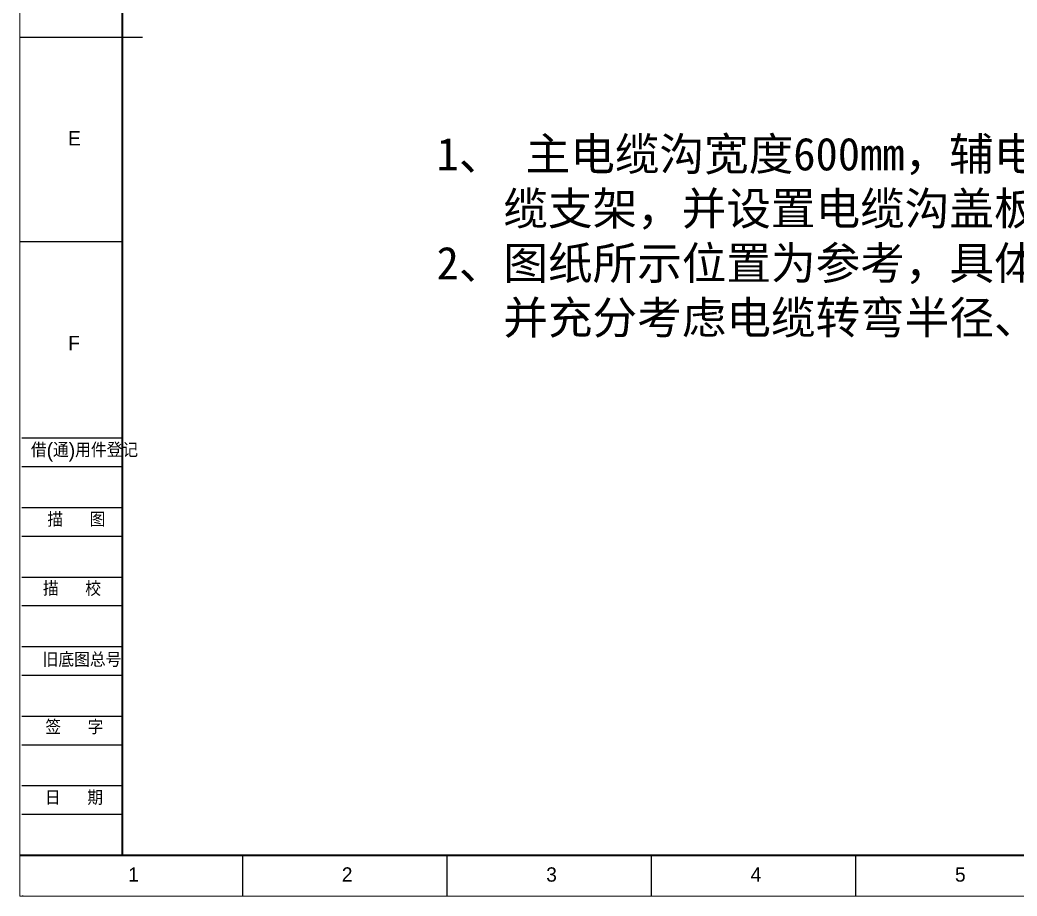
# Model space of a CAD drawing. Extents: x 1129386 to 1341523, y 309636 to 351636.
# Drawn here: x 1282123 to 1306515, y 309636 to 331056 of the extents above; entities that cross this region are included whole.
import ezdxf

# ---------------------------------------------------------------- set-up
doc = ezdxf.new("R2010")
doc.units = 0
doc.header["$LTSCALE"] = 1000
doc.header["$MEASUREMENT"] = 0
doc.linetypes.add('SLD-实线', pattern=[0, 0])
doc.layers.add('实线层', color=7, linetype='SLD-实线', lineweight=35)
doc.layers.add('标注层', color=7, linetype='SLD-实线')
doc.layers.add('细线层', color=7, linetype='SLD-实线')
doc.styles.add('SLDTEXTSTYLE0', font='', dxfattribs={"bigfont": 'bigfont'})
doc.styles.add('SLDTEXTSTYLE1', font='')
doc.styles.get('SLDTEXTSTYLE0').set_extended_font_data('汉仪长仿宋体')
doc.styles.get('SLDTEXTSTYLE1').set_extended_font_data('汉仪长仿宋体')

msp = doc.modelspace()

# ---------------------------------------------------------------- linework, layer by layer
at = {"color": 7, "linetype": 'SLD-实线', "lineweight": 18}
for p, q in [((1282122.6, 351635.9), (1282122.6, 309635.9)), ((1282122.6, 309635.9), (1341523.1, 309635.9))]:
    msp.add_line(p, q, dxfattribs=at)
at = {"color": 7, "linetype": 'SLD-实线', "lineweight": 25}
for p, q in [((1282172.6, 320835.9), (1284622.6, 320835.9)), ((1282172.6, 320135.9), (1284622.6, 320135.9)), ((1282172.6, 319135.9), (1284622.6, 319135.9)), ((1282172.6, 318435.9), (1284622.6, 318435.9)), ((1282172.6, 317435.9), (1284622.6, 317435.9)), ((1282172.6, 316735.9), (1284622.6, 316735.9)), ((1282172.6, 315735.9), (1284622.6, 315735.9)), ((1282172.6, 315035.9), (1284622.6, 315035.9)), ((1282172.6, 314035.9), (1284622.6, 314035.9)), ((1282172.6, 313335.9), (1284622.6, 313335.9)), ((1282172.6, 312335.9), (1284622.6, 312335.9)), ((1282172.6, 311635.9), (1284622.6, 311635.9))]:
    msp.add_line(p, q, dxfattribs=at)
at = {"layer": '实线层', "color": 7, "lineweight": 35}
for p, q in [((1284622.6, 350635.9), (1284622.6, 310635.9)), ((1282122.6, 310635.9), (1340523.1, 310635.9))]:
    msp.add_line(p, q, dxfattribs=at)
at = {"layer": '实线层', "lineweight": 25}
msp.add_line((1282122.6, 330635.9), (1285122.6, 330635.9), dxfattribs=at)
at = {"layer": '标注层', "color": 7, "lineweight": 18}
msp.add_line((1282185.6, 309649.7), (1282193.1, 309645.2), dxfattribs=at)
at = {"layer": '细线层'}
for p, q in [((1282122.6, 325635.9), (1284622.6, 325635.9)), ((1287572.6, 309635.9), (1287572.6, 310635.9)), ((1292572.6, 309635.9), (1292572.6, 310635.9)), ((1297572.6, 309635.9), (1297572.6, 310635.9)), ((1302572.6, 309635.9), (1302572.6, 310635.9))]:
    msp.add_line(p, q, dxfattribs=at)

# ---------------------------------------------------------------- texts
at = {"color": 7, "linetype": 'SLD-实线', "lineweight": 18, "char_height": 350}
for s, insert, attachment_point, style in [('E', (1283454.3, 328337.9), 2, 'SLDTEXTSTYLE1'), ('F', (1283445, 323332.2), 2, 'SLDTEXTSTYLE1'), ('借(通)用件登记', (1282391.1, 320715.1), 1, 'SLDTEXTSTYLE0'), ('描     图', (1283504.1, 319013.5), 2, 'SLDTEXTSTYLE0'), ('描     校', (1282684.7, 317323.5), 1, 'SLDTEXTSTYLE0'), ('旧底图总号', (1282678.4, 315587.4), 1, 'SLDTEXTSTYLE0'), ('  签     字', (1283324.7, 313939.2), 2, 'SLDTEXTSTYLE0'), ('日     期', (1283444, 312212.3), 2, 'SLDTEXTSTYLE0'), ('1', (1284902, 310337.9), 2, 'SLDTEXTSTYLE1'), ('2', (1290127, 310337.9), 2, 'SLDTEXTSTYLE1'), ('3', (1295127, 310337.9), 2, 'SLDTEXTSTYLE1'), ('4', (1300127, 310337.9), 2, 'SLDTEXTSTYLE1'), ('5', (1305127, 310337.9), 2, 'SLDTEXTSTYLE1')]:
    msp.add_mtext(s, dxfattribs=dict(at, insert=insert, attachment_point=attachment_point, style=style))
at = {"layer": '标注层', "insert": (1292314.5, 328178.3), "char_height": 800, "attachment_point": 1, "style": 'SLDTEXTSTYLE0'}
msp.add_mtext('{\\fFangSong|b0|i0|c134|p2;1、 主电缆沟宽度600mm，辅电缆沟宽度300mm，深度请考虑电缆数量，电缆沟内增加电\\P   缆支架，并设置电缆沟盖板；\\P2、图纸所示位置为参考，具体位置依据设计院的图纸，并根据现场具体情况施工\\P   并充分考虑电缆转弯半径、电缆沟排水、基础内外电缆沟对接等问题。}', dxfattribs=at)

doc.saveas('drawing.dxf')
